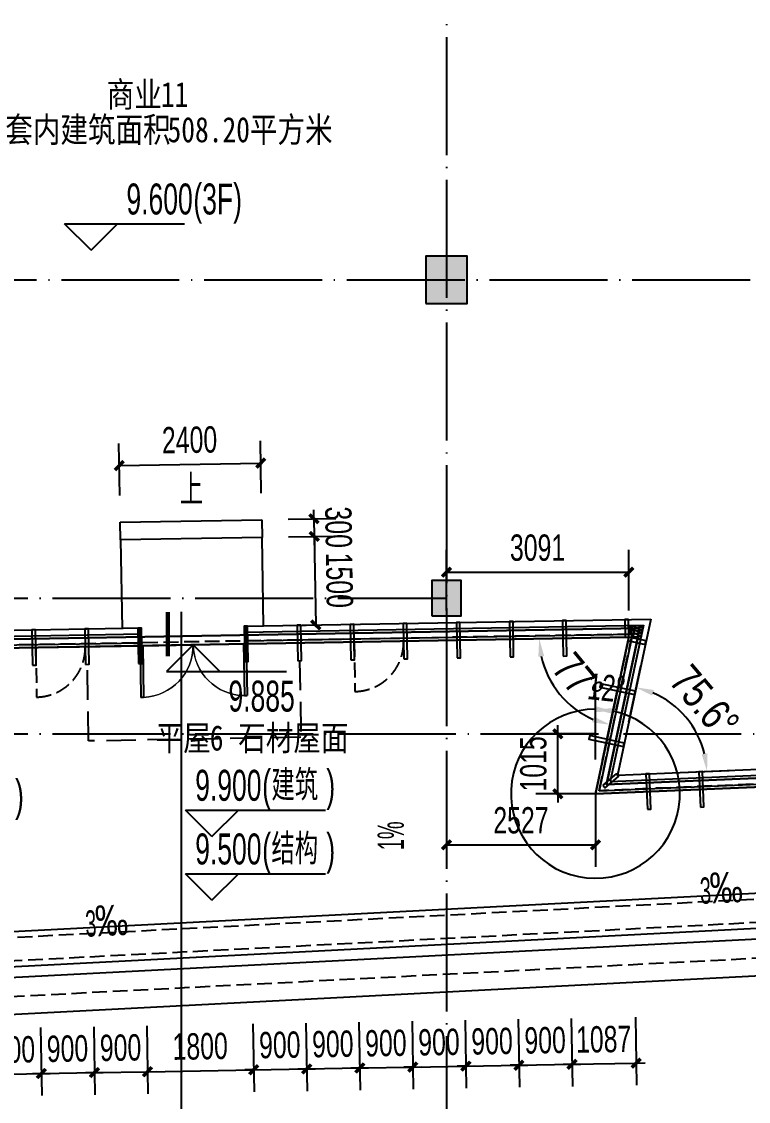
# Model space of a CAD drawing. Extents: x -409435 to 356702, y -107829 to 330904.
# Drawn here: x 43196 to 55520, y 171969 to 190277 of the extents above; entities that cross this region are included whole.
import ezdxf
from ezdxf.xclip import XClip

# ---------------------------------------------------------------- set-up
doc = ezdxf.new("R2010")
doc.units = 0
doc.header["$LTSCALE"] = 1000
doc.header["$MEASUREMENT"] = 0
doc.header["$XCLIPFRAME"] = 0
for name, pattern in [('104-14# 核心筒$0$DOTE', [2.42, 2, -0.2, 0.02, -0.2]), ('14#楼幕墙$0$DASH', [0.35, 0.25, -0.1]), ('X-104 14#平面$0$$0$DASH', [0.35, 0.25, -0.1]), ('X-104 14#平面$0$DASH', [0.35, 0.25, -0.1])]:
    doc.linetypes.add(name, pattern=pattern)
for name, color, linetype in [('01-标注_尺寸', 124, 'Continuous'), ('01-标注_符号', 200, 'Continuous'), ('02-TEXT_标注', 130, 'Continuous'), ('104-14# 核心筒$0$A-C_玻璃幕墙', 140, 'Continuous'), ('104-14# 核心筒$0$A_AXIS-轴线', 36, '104-14# 核心筒$0$DOTE'), ('104-14# 核心筒$0$A_STR-砼柱', 51, 'Continuous'), ('14#楼幕墙$0$A-C_玻璃幕墙', 140, 'Continuous'), ('14#楼幕墙$0$A-C_窗', 140, 'Continuous'), ('14#楼幕墙$0$A-C_门', 150, 'Continuous'), ('PUB_HATCH', 8, 'Continuous'), ('X-104 14#平面$0$01-标注_尺寸', 124, 'Continuous'), ('X-104 14#平面$0$01-标注_标高', 200, 'Continuous'), ('X-104 14#平面$0$01-标注_符号', 200, 'Continuous'), ('X-104 14#平面$0$02-TEXT_房间', 7, 'Continuous'), ('X-104 14#平面$0$02-TEXT_标注', 130, 'Continuous'), ('X-104 14#平面$0$A-C_玻璃幕墙', 140, 'Continuous'), ('X-104 14#平面$0$A-C_门', 150, 'Continuous'), ('X-104 14#平面$0$A-O_屋面', 201, 'Continuous'), ('X-104 14#平面$0$A-O_散水', 134, 'Continuous'), ('X-104 14#平面$0$A-TECH_结构', 21, 'Continuous')]:
    doc.layers.add(name, color=color, linetype=linetype)
doc.layers.add('X-104 14#平面$0$000套内', color=226, linetype='Continuous', lineweight=30, plot=False)
doc.styles.add('_TCH_DIM', font='ros.shx', dxfattribs={"width": 0.8, "height": 2, "bigfont": 'jd.shx'})
doc.styles.add('_TCH_DIM_T3', font='ros.shx', dxfattribs={"width": 0.705882, "bigfont": 'jd.shx'})
doc.styles.add('X-104 14#平面$0$_TCH_DIM', font='ros.shx', dxfattribs={"width": 0.8, "bigfont": 'jd.shx'})
doc.styles.add('X-104 14#平面$0$_TCH_DIM_T3', font='ros.shx', dxfattribs={"width": 0.8, "bigfont": 'jd.shx'})
doc.styles.add('X-104 14#平面$0$_TCH_SPACE', font='STXIHEI_0.TTF', dxfattribs={"width": 0.8, "height": 5})
doc.styles.add('X-104 14#平面$0$Standard', font='STXIHEI_0.TTF', dxfattribs={"width": 0.8})
doc.dimstyles.new('_TCH_ARCH&&150', dxfattribs={"dimtxt": 446.25, "dimasz": 150, "dimexe": 375, "dimexo": 450, "dimgap": 189.375, "dimtad": 1, "dimdec": 0, "dimzin": 0, "dimdsep": 46, "dimtxsty": '_TCH_DIM_T3', "dimblk": 'ARCHTICK', "dimcen": 0.09, "dimclrt": 7, "dimazin": 2, "dimtfac": 1, "dimtdec": 0, "dimtix": 1, "dimtmove": 2, "dimatfit": 3, "dimfxl": 0, "dimtolj": 1, "dimtzin": 0, "dimarcsym": 0})
doc.dimstyles.new('_TCH_ARROW&&150', dxfattribs={"dimtxt": 446.25, "dimasz": 300, "dimexe": 375, "dimexo": 450, "dimgap": 150, "dimtad": 1, "dimdec": 0, "dimzin": 0, "dimdsep": 46, "dimtxsty": '_TCH_DIM_T3', "dimcen": 0.09, "dimclrt": 7, "dimazin": 2, "dimtfac": 1, "dimtdec": 0, "dimtix": 1, "dimtmove": 2, "dimatfit": 3, "dimfxl": 0, "dimtolj": 1, "dimtzin": 0, "dimarcsym": 0})
doc.dimstyles.new('X-104 14#平面$0$_TCH_ARROW&&150', dxfattribs={"dimtxt": 525, "dimasz": 300, "dimexe": 375, "dimexo": 450, "dimgap": 150, "dimtad": 1, "dimdec": 0, "dimzin": 0, "dimdsep": 46, "dimtxsty": 'X-104 14#平面$0$_TCH_DIM_T3', "dimcen": 0.09, "dimclrt": 7, "dimazin": 2, "dimtfac": 1, "dimtdec": 0, "dimtix": 1, "dimtmove": 2, "dimatfit": 3, "dimfxl": 0, "dimtolj": 1, "dimtzin": 0, "dimarcsym": 0})

# ---------------------------------------------------------------- blocks, each defined once
blk = doc.blocks.new('14#楼幕墙$0$A$C103B1A8E')
blk.add_lwpolyline([(0, 0), (60, 0), (60, 600), (0, 600)], close=True)
blk = doc.blocks.new('14#楼幕墙$0$A$C678332E3')
blk.add_lwpolyline([(0, 0), (60, 0), (60, 300), (0, 300)], close=True)
blk = doc.blocks.new('14#楼幕墙$0$A$C140B3602')
for name, p, rotation in [('14#楼幕墙$0$A$C103B1A8E', (26070, -300), 359.9999999999836), ('14#楼幕墙$0$A$C103B1A8E', (26970, -300), 359.9999999999836), ('14#楼幕墙$0$A$C103B1A8E', (27870, -300), 359.9999999999836), ('14#楼幕墙$0$A$C103B1A8E', (29670, -300), 359.9999999999836), ('14#楼幕墙$0$A$C103B1A8E', (30570, -300), 359.9999999999836), ('14#楼幕墙$0$A$C103B1A8E', (31470, -300), 359.9999999999836), ('14#楼幕墙$0$A$C103B1A8E', (32370, -300), 359.9999999999836), ('14#楼幕墙$0$A$C103B1A8E', (33270, -300), 359.9999999999836), ('14#楼幕墙$0$A$C103B1A8E', (34170, -300), 359.9999999999836), ('14#楼幕墙$0$A$C103B1A8E', (35070, -300), 359.9999999999836), ('14#楼幕墙$0$A$C678332E3', (36187, 300), 179.9999999998551), ('14#楼幕墙$0$A$C678332E3', (36187, 0), 257.0000000000451), ('14#楼幕墙$0$A$C103B1A8E', (36270, -974), 76.99999999804531), ('14#楼幕墙$0$A$C103B1A8E', (36068, -1851), 76.99999999804531), ('14#楼幕墙$0$A$C678332E3', (35704, -2502), 309.1998071011113), ('14#楼幕墙$0$A$C103B1A8E', (36454, -2923), 1.399614201771549), ('14#楼幕墙$0$A$C103B1A8E', (37353, -2901), 1.399614201771549)]:
    blk.add_blockref(name, p, dxfattribs=dict(rotation=rotation))
blk = doc.blocks.new('14#楼幕墙$0$A$C2CD63A88')
at = {"linetype": '14#楼幕墙$0$DASH'}
blk.add_lwpolyline([(0, 670), (0, -170)], dxfattribs=at)
blk.add_arc((0, 670), 840, 270, 0, dxfattribs=at)
blk = doc.blocks.new('14#楼幕墙$0$$DorLib2D$00000002')
for p, q in [((-0.5, 0), (-0.5, 0.4875)), ((-0.475, 0.4875), (-0.5, 0.4875)), ((-0.475, 0), (-0.475, 0.4875)), ((0.475, 0), (0.475, 0.4875)), ((0.475, 0.4875), (0.5, 0.4875)), ((0.5, 0), (0.5, 0.4875)), ((-0.5, 0), (-0.475, 0)), ((0.5, 0), (0.475, 0))]:
    blk.add_line(p, q)
at = {"lineweight": 13}
for centre, start, end in [((-0.4875, 0), 0, 88.53072), ((0.4875, 0), 91.46928, 180)]:
    blk.add_arc(centre, 0.4875, start, end, dxfattribs=at)
blk = doc.blocks.new('14#楼幕墙$0$$LinePat$岩棉板')
at = {"color": 0}
for p, q in [((0, -17), (12, -67)), ((12, -67), (24, -17))]:
    blk.add_line(p, q, dxfattribs=at)
for centre, start, end in [((12, -17), 0, 180), ((0, -67), 270, 0), ((24, -67), 180, 270)]:
    blk.add_arc(centre, 12, start, end, dxfattribs=at)
at = {"layer": 'Defpoints'}
blk.add_point((0, 0.1), dxfattribs=at)
at = {"layer": 'Defpoints', "color": 0}
blk.add_point((24, -84), dxfattribs=at)
blk = doc.blocks.new('14#楼幕墙')
at = {"layer": '14#楼幕墙$0$A-C_玻璃幕墙'}
for p, q in [((46970, 180026), (53863, 180146)), ((53863, 180146), (53300, 177501)), ((17709, 179515), (45230, 179996)), ((46971, 179926), (53739, 180044)), ((53739, 180044), (53176, 177395)), ((17576, 179413), (45232, 179896)), ((46974, 179776), (53553, 179891)), ((46975, 179726), (53491, 179840)), ((53491, 179840), (52927, 177185)), ((53553, 179891), (52989, 177237)), ((17309, 179208), (45235, 179696)), ((17376, 179259), (45234, 179746)), ((45235, 179696), (46975, 179726)), ((53300, 177501), (73626, 178352)), ((53176, 177395), (73570, 178250)), ((52927, 177185), (74538, 178090)), ((52989, 177237), (73576, 178100))]:
    blk.add_line(p, q, dxfattribs=at)
blk.add_lwpolyline([(120742, 216995), (99427, 222925), (92266, 197155), (62308, 195791), (62738, 196820), (22065, 195795), (17309, 179208), (53491, 179840), (52927, 177185), (83500, 178466), (82418, 175654), (109062, 173768), (119297, 188914), (117563, 189300)], close=True, dxfattribs=at)
at = {"layer": '14#楼幕墙$0$A-C_玻璃幕墙', "linetype": '14#楼幕墙$0$DASH', "ltscale": 2}
blk.add_lwpolyline([(47910, 179442), (47933, 178142), (44333, 178080), (44310, 179379)], dxfattribs=at)
at = {"color": 8, "yscale": 1.782568518697715, "zscale": 1.782568518697715}
for p, xscale, rotation in [((53494, 180033), 2.098245324658817, 2.48639727982393), ((53544, 180036), 2.098245324658817, 2.48639727982393), ((53717, 179907), -2.213396694600662, 260.9518973650772), ((53725, 179960), -2.213396694600662, 260.9518973650772), ((53700, 179802), -2.213396694600662, 260.9518973650772), ((53709, 179855), -2.213396694600662, 260.9518973650772)]:
    blk.add_blockref('14#楼幕墙$0$$LinePat$岩棉板', p, dxfattribs=dict(at, xscale=xscale, rotation=rotation))
at = {"layer": '14#楼幕墙$0$A-C_玻璃幕墙', "rotation": 1.000000000000248}
blk.add_blockref('14#楼幕墙$0$A$C140B3602', (17309, 179208), dxfattribs=at)
at = {"layer": '14#楼幕墙$0$A-C_窗', "rotation": 1.000000000003353}
for p in [(43447, 178994), (48846, 179089)]:
    blk.add_blockref('14#楼幕墙$0$A$C2CD63A88', p, dxfattribs=at)
at = {"layer": '14#楼幕墙$0$A-C_门', "xscale": -1800, "yscale": 1800, "zscale": 100, "rotation": 180.9999999999163}
blk.add_blockref('14#楼幕墙$0$$DorLib2D$00000002', (46105, 179711), dxfattribs=at)
blk = doc.blocks.new('_FZH')
blk.add_lwpolyline([(-0.5, -0.5), (0.5, -0.5), (0.5, 0.5), (-0.5, 0.5)], close=True)
at = {"layer": 'PUB_HATCH'}
blk.add_solid([(-0.5, -0.5), (0.5, -0.5), (-0.5, 0.5), (0.5, 0.5)], dxfattribs=at)
blk = doc.blocks.new('104-14# 核心筒')
at = {"layer": '104-14# 核心筒$0$A-C_玻璃幕墙'}
blk.add_lwpolyline([(82417.6, 175653.6), (83499.8, 178465.9), (52926.6, 177184.7), (53491, 179839.8), (17309.3, 179208.2), (22065.4, 195794.6), (62738.3, 196820), (62307.5, 195791.2), (92265.6, 197155.1), (99426.9, 222925), (120741.8, 216994.6), (117562.9, 189300.5), (119297.3, 188914.5), (109062.3, 173767.9), (82417.6, 175653.6)], dxfattribs=at)
at = {"layer": '104-14# 核心筒$0$A_AXIS-轴线'}
for p, q in [((50400, 228733.6), (50400, 169654.9)), ((-9370.1, 185900), (120259.9, 185900)), ((-9520, 180500), (50400, 180500)), ((-9520, 178200), (59400, 178200))]:
    blk.add_line(p, q, dxfattribs=at)
at = {"layer": '104-14# 核心筒$0$A_STR-砼柱'}
for p, xscale, yscale, zscale in [((50400, 185900), 700, 800, 800), ((50400, 180500), 500, 600, 600)]:
    blk.add_blockref('_FZH', p, dxfattribs=dict(at, xscale=xscale, yscale=yscale, zscale=zscale))
blk = doc.blocks.new('X-104 14#平面$0$$DorLib2D$00000002')
for p, q in [((-0.5, 0), (-0.5, 0.4875)), ((-0.475, 0.4875), (-0.5, 0.4875)), ((-0.475, 0), (-0.475, 0.4875)), ((0.475, 0), (0.475, 0.4875)), ((0.475, 0.4875), (0.5, 0.4875)), ((0.5, 0), (0.5, 0.4875)), ((-0.5, 0), (-0.475, 0)), ((0.5, 0), (0.475, 0))]:
    blk.add_line(p, q)
at = {"lineweight": 13}
for centre, start, end in [((-0.4875, 0), 0, 88.53072), ((0.4875, 0), 91.46928, 180)]:
    blk.add_arc(centre, 0.4875, start, end, dxfattribs=at)
blk = doc.blocks.new('*D2629')
at = {"layer": 'Defpoints', "color": 0, "transparency": 16777216}
for p in [(54648, 178205), (53399, 177965), (53300, 177501), (53775, 177521)]:
    blk.add_point(p, dxfattribs=at)
at = {"layer": 'X-104 14#平面$0$01-标注_尺寸', "color": 0, "lineweight": -2, "transparency": 16777216}
for p, q in [((53493, 178406), (53695, 179355)), ((54225, 177539), (55194, 177580))]:
    blk.add_line(p, q, dxfattribs=at)
blk.add_arc((53300, 177501), 1520, 13.7239, 66.6757, dxfattribs=at)
at = {"layer": 'X-104 14#平面$0$01-标注_尺寸', "color": 0, "transparency": 16777216}
for points in [[(53887, 178849), (53918, 178944), (53617, 178988)], [(54827, 177868), (54728, 177854), (54819, 177564)]]:
    blk.add_solid(points, dxfattribs=at)
at = {"layer": 'X-104 14#平面$0$01-标注_尺寸', "color": 7, "transparency": 16777216, "insert": (54777, 178748), "char_height": 525, "attachment_point": 5, "rotation": 310.1998, "style": 'X-104 14#平面$0$_TCH_DIM_T3'}
blk.add_mtext('\\A1;75.6°', dxfattribs=at)
blk = doc.blocks.new('*D2630')
at = {"layer": 'Defpoints', "color": 0, "transparency": 16777216}
for p in [(53038, 179832), (53491, 179840), (53397, 179396), (52134, 179158)]:
    blk.add_point(p, dxfattribs=at)
at = {"layer": 'X-104 14#平面$0$01-标注_尺寸', "color": 0, "lineweight": -2, "transparency": 16777216}
for p, q in [((52588, 179824), (51598, 179807)), ((53303, 178956), (53097, 177988))]:
    blk.add_line(p, q, dxfattribs=at)
blk.add_arc((53491, 179840), 1518, 192.3383, 246.6617, dxfattribs=at)
at = {"layer": 'X-104 14#平面$0$01-标注_尺寸', "color": 0, "transparency": 16777216}
for points in [[(51958, 179509), (52057, 179521), (51973, 179813)], [(52905, 178493), (52874, 178398), (53175, 178354)]]:
    blk.add_solid(points, dxfattribs=at)
at = {"layer": 'X-104 14#平面$0$01-标注_尺寸', "color": 7, "transparency": 16777216, "insert": (52638, 179136), "char_height": 525, "attachment_point": 5, "rotation": 309.5, "style": 'X-104 14#平面$0$_TCH_DIM_T3'}
blk.add_mtext('\\A1;77°', dxfattribs=at)
blk = doc.blocks.new('_ArchTick')
at = {"color": 0, "linetype": 'ByBlock', "const_width": 0.4}
blk.add_lwpolyline([(-0.5, -0.5), (0.5, 0.5)], dxfattribs=at)
blk = doc.blocks.new('*D621')
at = {"layer": '01-标注_尺寸', "color": 0, "lineweight": -2, "transparency": 16777216}
for p, q in [((50400, 177185), (50400, 175945)), ((52927, 177185), (52927, 175945)), ((50400, 176320), (52927, 176320))]:
    blk.add_line(p, q, dxfattribs=at)
at = {"layer": 'Defpoints', "color": 0, "transparency": 16777216}
for p in [(50400, 177635), (52927, 177635), (52927, 176320)]:
    blk.add_point(p, dxfattribs=at)
at = {"layer": '01-标注_尺寸', "color": 0, "lineweight": -2, "transparency": 16777216, "xscale": 150, "yscale": 150, "zscale": 150, "rotation": 180}
blk.add_blockref('_ArchTick', (50400, 176320), dxfattribs=at)
at = {"layer": '01-标注_尺寸', "color": 0, "lineweight": -2, "transparency": 16777216, "xscale": 150, "yscale": 150, "zscale": 150}
blk.add_blockref('_ArchTick', (52927, 176320), dxfattribs=at)
at = {"layer": '01-标注_尺寸', "color": 7, "transparency": 16777216, "insert": (51663, 176732), "char_height": 446.2, "attachment_point": 5, "style": '_TCH_DIM_T3'}
blk.add_mtext('\\A1;2527', dxfattribs=at)
blk = doc.blocks.new('*D622')
at = {"layer": '01-标注_尺寸', "color": 0, "lineweight": -2, "transparency": 16777216}
for p, q in [((52288, 178200), (52288, 178350)), ((52927, 178200), (51913, 178200)), ((52288, 177185), (52288, 178200)), ((52927, 177185), (51913, 177185)), ((52288, 177185), (52288, 177035))]:
    blk.add_line(p, q, dxfattribs=at)
at = {"layer": 'Defpoints', "color": 0, "transparency": 16777216}
for p in [(52288, 178200), (53377, 178200), (53377, 177185)]:
    blk.add_point(p, dxfattribs=at)
at = {"layer": '01-标注_尺寸', "color": 0, "lineweight": -2, "transparency": 16777216, "xscale": 150, "yscale": 150, "zscale": 150}
for p, rotation in [((52288, 178200), 270), ((52288, 177185), 90)]:
    blk.add_blockref('_ArchTick', p, dxfattribs=dict(at, rotation=rotation))
at = {"layer": '01-标注_尺寸', "color": 7, "transparency": 16777216, "insert": (51875, 177692), "char_height": 446.2, "attachment_point": 5, "rotation": 90, "style": '_TCH_DIM_T3'}
blk.add_mtext('\\A1;1015', dxfattribs=at)
blk = doc.blocks.new('*D623')
at = {"layer": '01-标注_尺寸', "color": 0, "lineweight": -2, "transparency": 16777216}
for p, q in [((52927, 177765), (52927, 178993)), ((53047, 177753), (53303, 178954))]:
    blk.add_line(p, q, dxfattribs=at)
blk.add_arc((52927, 177185), 1433, 90.0141, 77.9859, dxfattribs=at)
at = {"layer": '01-标注_尺寸', "color": 0, "transparency": 16777216}
for points in [[(52931, 178668), (52921, 178568), (53225, 178587)], [(53220, 178537), (53230, 178636), (52927, 178618)]]:
    blk.add_solid(points, dxfattribs=at)
at = {"layer": 'Defpoints', "color": 0, "transparency": 16777216}
for p in [(53126, 178604), (52927, 177315), (52954, 177313), (52927, 177185)]:
    blk.add_point(p, dxfattribs=at)
at = {"layer": '01-标注_尺寸', "color": 7, "transparency": 16777216, "insert": (53115, 178981), "char_height": 446.2, "attachment_point": 5, "rotation": 354, "style": '_TCH_DIM_T3'}
blk.add_mtext('\\A1;12°', dxfattribs=at)
blk = doc.blocks.new('*D624')
at = {"layer": '01-标注_尺寸', "color": 0, "lineweight": -2, "transparency": 16777216}
for p, q in [((50400, 180290), (50400, 181318)), ((53491, 180290), (53491, 181318)), ((50400, 180943), (53491, 180943))]:
    blk.add_line(p, q, dxfattribs=at)
at = {"layer": 'Defpoints', "color": 0, "transparency": 16777216}
for p in [(53491, 180943), (50400, 179840), (53491, 179840)]:
    blk.add_point(p, dxfattribs=at)
at = {"layer": '01-标注_尺寸', "color": 0, "lineweight": -2, "transparency": 16777216, "xscale": 150, "yscale": 150, "zscale": 150, "rotation": 180}
blk.add_blockref('_ArchTick', (50400, 180943), dxfattribs=at)
at = {"layer": '01-标注_尺寸', "color": 0, "lineweight": -2, "transparency": 16777216, "xscale": 150, "yscale": 150, "zscale": 150}
blk.add_blockref('_ArchTick', (53491, 180943), dxfattribs=at)
at = {"layer": '01-标注_尺寸', "color": 7, "transparency": 16777216, "insert": (51945, 181355), "char_height": 446.2, "attachment_point": 5, "style": '_TCH_DIM_T3'}
blk.add_mtext('\\A1;3091', dxfattribs=at)
blk = doc.blocks.new('*D1519')
at = {"layer": '01-标注_尺寸', "color": 0, "lineweight": -2, "transparency": 16777216}
for p, q in [((42618, 173204), (42638, 172051)), ((43518, 173220), (43538, 172067)), ((42631, 172426), (42482, 172424)), ((42631, 172426), (43531, 172442)), ((43531, 172442), (43681, 172445))]:
    blk.add_line(p, q, dxfattribs=at)
at = {"layer": 'Defpoints', "color": 0, "transparency": 16777216}
for p in [(42610, 173654), (43510, 173670), (43531, 172442)]:
    blk.add_point(p, dxfattribs=at)
at = {"layer": '01-标注_尺寸', "color": 0, "lineweight": -2, "transparency": 16777216, "xscale": 150, "yscale": 150, "zscale": 150}
for p, rotation in [((42631, 172426), 1.000000000021579), ((43531, 172442), 181.0000000000216)]:
    blk.add_blockref('_ArchTick', p, dxfattribs=dict(at, rotation=rotation))
at = {"layer": '01-标注_尺寸', "color": 7, "transparency": 16777216, "insert": (43074, 172846), "char_height": 446.2, "attachment_point": 5, "rotation": 1, "style": '_TCH_DIM_T3'}
blk.add_mtext('\\A1;900', dxfattribs=at)
blk = doc.blocks.new('*D1520')
at = {"layer": '01-标注_尺寸', "color": 0, "lineweight": -2, "transparency": 16777216}
for p, q in [((43518, 173220), (43538, 172067)), ((44418, 173235), (44438, 172083)), ((43531, 172442), (44431, 172458)), ((44431, 172458), (44581, 172460)), ((43531, 172442), (43381, 172439))]:
    blk.add_line(p, q, dxfattribs=at)
at = {"layer": 'Defpoints', "color": 0, "transparency": 16777216}
for p in [(43510, 173670), (44410, 173685), (44431, 172458)]:
    blk.add_point(p, dxfattribs=at)
at = {"layer": '01-标注_尺寸', "color": 0, "lineweight": -2, "transparency": 16777216, "xscale": 150, "yscale": 150, "zscale": 150}
for p, rotation in [((43531, 172442), 1.000000000021419), ((44431, 172458), 181.0000000000214)]:
    blk.add_blockref('_ArchTick', p, dxfattribs=dict(at, rotation=rotation))
at = {"layer": '01-标注_尺寸', "color": 7, "transparency": 16777216, "insert": (43974, 172862), "char_height": 446.2, "attachment_point": 5, "rotation": 1, "style": '_TCH_DIM_T3'}
blk.add_mtext('\\A1;900', dxfattribs=at)
blk = doc.blocks.new('*D1521')
at = {"layer": '01-标注_尺寸', "color": 0, "lineweight": -2, "transparency": 16777216}
for p, q in [((44418, 173235), (44438, 172083)), ((45318, 173251), (45338, 172098)), ((44431, 172458), (44281, 172455)), ((44431, 172458), (45331, 172473)), ((45331, 172473), (45481, 172476))]:
    blk.add_line(p, q, dxfattribs=at)
at = {"layer": 'Defpoints', "color": 0, "transparency": 16777216}
for p in [(44410, 173685), (45310, 173701), (45331, 172473)]:
    blk.add_point(p, dxfattribs=at)
at = {"layer": '01-标注_尺寸', "color": 0, "lineweight": -2, "transparency": 16777216, "xscale": 150, "yscale": 150, "zscale": 150}
for p, rotation in [((44431, 172458), 1.000000000019821), ((45331, 172473), 181.0000000000198)]:
    blk.add_blockref('_ArchTick', p, dxfattribs=dict(at, rotation=rotation))
at = {"layer": '01-标注_尺寸', "color": 7, "transparency": 16777216, "insert": (44874, 172878), "char_height": 446.2, "attachment_point": 5, "rotation": 1, "style": '_TCH_DIM_T3'}
blk.add_mtext('\\A1;900', dxfattribs=at)
blk = doc.blocks.new('*D1522')
at = {"layer": '01-标注_尺寸', "color": 0, "lineweight": -2, "transparency": 16777216}
for p, q in [((45318, 173251), (45338, 172098)), ((47117, 173283), (47137, 172130)), ((45331, 172473), (47131, 172505))]:
    blk.add_line(p, q, dxfattribs=at)
at = {"layer": 'Defpoints', "color": 0, "transparency": 16777216}
for p in [(45310, 173701), (47109, 173732), (47131, 172505)]:
    blk.add_point(p, dxfattribs=at)
at = {"layer": '01-标注_尺寸', "color": 0, "lineweight": -2, "transparency": 16777216, "xscale": 150, "yscale": 150, "zscale": 150}
for p, rotation in [((45331, 172473), 181.0000000000217), ((47131, 172505), 1.000000000021744)]:
    blk.add_blockref('_ArchTick', p, dxfattribs=dict(at, rotation=rotation))
at = {"layer": '01-标注_尺寸', "color": 7, "transparency": 16777216, "insert": (46224, 172901), "char_height": 446.2, "attachment_point": 5, "rotation": 1, "style": '_TCH_DIM_T3'}
blk.add_mtext('\\A1;1800', dxfattribs=at)
blk = doc.blocks.new('*D1523')
at = {"layer": '01-标注_尺寸', "color": 0, "lineweight": -2, "transparency": 16777216}
for p, q in [((47117, 173283), (47137, 172130)), ((48017, 173298), (48037, 172145)), ((47131, 172505), (46981, 172502)), ((47131, 172505), (48031, 172520)), ((48031, 172520), (48181, 172523))]:
    blk.add_line(p, q, dxfattribs=at)
at = {"layer": 'Defpoints', "color": 0, "transparency": 16777216}
for p in [(48009, 173748), (47109, 173732), (48031, 172520)]:
    blk.add_point(p, dxfattribs=at)
at = {"layer": '01-标注_尺寸', "color": 0, "lineweight": -2, "transparency": 16777216, "xscale": 150, "yscale": 150, "zscale": 150}
for p, rotation in [((47131, 172505), 1.00000000002102), ((48031, 172520), 181.0000000000211)]:
    blk.add_blockref('_ArchTick', p, dxfattribs=dict(at, rotation=rotation))
at = {"layer": '01-标注_尺寸', "color": 7, "transparency": 16777216, "insert": (47574, 172925), "char_height": 446.2, "attachment_point": 5, "rotation": 1, "style": '_TCH_DIM_T3'}
blk.add_mtext('\\A1;900', dxfattribs=at)
blk = doc.blocks.new('*D1524')
at = {"layer": '01-标注_尺寸', "color": 0, "lineweight": -2, "transparency": 16777216}
for p, q in [((48017, 173298), (48037, 172145)), ((48917, 173314), (48937, 172161)), ((48031, 172520), (47881, 172518)), ((48031, 172520), (48931, 172536)), ((48931, 172536), (49081, 172539))]:
    blk.add_line(p, q, dxfattribs=at)
at = {"layer": 'Defpoints', "color": 0, "transparency": 16777216}
for p in [(48009, 173748), (48909, 173764), (48931, 172536)]:
    blk.add_point(p, dxfattribs=at)
at = {"layer": '01-标注_尺寸', "color": 0, "lineweight": -2, "transparency": 16777216, "xscale": 150, "yscale": 150, "zscale": 150}
for p, rotation in [((48931, 172536), 181.0000000000218), ((48031, 172520), 1.000000000021739)]:
    blk.add_blockref('_ArchTick', p, dxfattribs=dict(at, rotation=rotation))
at = {"layer": '01-标注_尺寸', "color": 7, "transparency": 16777216, "insert": (48473, 172941), "char_height": 446.2, "attachment_point": 5, "rotation": 1, "style": '_TCH_DIM_T3'}
blk.add_mtext('\\A1;900', dxfattribs=at)
blk = doc.blocks.new('*D1525')
at = {"layer": '01-标注_尺寸', "color": 0, "lineweight": -2, "transparency": 16777216}
for p, q in [((48917, 173314), (48937, 172161)), ((49817, 173330), (49837, 172177)), ((48931, 172536), (48781, 172534)), ((48931, 172536), (49830, 172552)), ((49830, 172552), (49980, 172554))]:
    blk.add_line(p, q, dxfattribs=at)
at = {"layer": 'Defpoints', "color": 0, "transparency": 16777216}
for p in [(48909, 173764), (49809, 173780), (49830, 172552)]:
    blk.add_point(p, dxfattribs=at)
at = {"layer": '01-标注_尺寸', "color": 0, "lineweight": -2, "transparency": 16777216, "xscale": 150, "yscale": 150, "zscale": 150}
for p, rotation in [((48931, 172536), 1.000000000021499), ((49830, 172552), 181.0000000000215)]:
    blk.add_blockref('_ArchTick', p, dxfattribs=dict(at, rotation=rotation))
at = {"layer": '01-标注_尺寸', "color": 7, "transparency": 16777216, "insert": (49373, 172956), "char_height": 446.2, "attachment_point": 5, "rotation": 1, "style": '_TCH_DIM_T3'}
blk.add_mtext('\\A1;900', dxfattribs=at)
blk = doc.blocks.new('*D1526')
at = {"layer": '01-标注_尺寸', "color": 0, "lineweight": -2, "transparency": 16777216}
for p, q in [((49817, 173330), (49837, 172177)), ((50717, 173345), (50737, 172193)), ((49830, 172552), (49680, 172549)), ((49830, 172552), (50730, 172568)), ((50730, 172568), (50880, 172570))]:
    blk.add_line(p, q, dxfattribs=at)
at = {"layer": 'Defpoints', "color": 0, "transparency": 16777216}
for p in [(49809, 173780), (50709, 173795), (50730, 172568)]:
    blk.add_point(p, dxfattribs=at)
at = {"layer": '01-标注_尺寸', "color": 0, "lineweight": -2, "transparency": 16777216, "xscale": 150, "yscale": 150, "zscale": 150}
for p, rotation in [((49830, 172552), 1.000000000021579), ((50730, 172568), 181.0000000000216)]:
    blk.add_blockref('_ArchTick', p, dxfattribs=dict(at, rotation=rotation))
at = {"layer": '01-标注_尺寸', "color": 7, "transparency": 16777216, "insert": (50273, 172972), "char_height": 446.2, "attachment_point": 5, "rotation": 1, "style": '_TCH_DIM_T3'}
blk.add_mtext('\\A1;900', dxfattribs=at)
blk = doc.blocks.new('*D1527')
at = {"layer": '01-标注_尺寸', "color": 0, "lineweight": -2, "transparency": 16777216}
for p, q in [((50717, 173345), (50737, 172193)), ((51617, 173361), (51637, 172208)), ((50730, 172568), (50580, 172565)), ((50730, 172568), (51630, 172583)), ((51630, 172583), (51780, 172586))]:
    blk.add_line(p, q, dxfattribs=at)
at = {"layer": 'Defpoints', "color": 0, "transparency": 16777216}
for p in [(50709, 173795), (51609, 173811), (51630, 172583)]:
    blk.add_point(p, dxfattribs=at)
at = {"layer": '01-标注_尺寸', "color": 0, "lineweight": -2, "transparency": 16777216, "xscale": 150, "yscale": 150, "zscale": 150}
for p, rotation in [((50730, 172568), 1.000000000021579), ((51630, 172583), 181.0000000000216)]:
    blk.add_blockref('_ArchTick', p, dxfattribs=dict(at, rotation=rotation))
at = {"layer": '01-标注_尺寸', "color": 7, "transparency": 16777216, "insert": (51173, 172988), "char_height": 446.2, "attachment_point": 5, "rotation": 1, "style": '_TCH_DIM_T3'}
blk.add_mtext('\\A1;900', dxfattribs=at)
blk = doc.blocks.new('*D1528')
at = {"layer": '01-标注_尺寸', "color": 0, "lineweight": -2, "transparency": 16777216}
for p, q in [((52516, 173377), (52537, 172224)), ((51617, 173361), (51637, 172208)), ((51630, 172583), (51480, 172581)), ((51630, 172583), (52530, 172599)), ((52530, 172599), (52680, 172602))]:
    blk.add_line(p, q, dxfattribs=at)
at = {"layer": 'Defpoints', "color": 0, "transparency": 16777216}
for p in [(51609, 173811), (52509, 173827), (52530, 172599)]:
    blk.add_point(p, dxfattribs=at)
at = {"layer": '01-标注_尺寸', "color": 0, "lineweight": -2, "transparency": 16777216, "xscale": 150, "yscale": 150, "zscale": 150}
for p, rotation in [((51630, 172583), 1.000000000019741), ((52530, 172599), 181.0000000000197)]:
    blk.add_blockref('_ArchTick', p, dxfattribs=dict(at, rotation=rotation))
at = {"layer": '01-标注_尺寸', "color": 7, "transparency": 16777216, "insert": (52073, 173004), "char_height": 446.2, "attachment_point": 5, "rotation": 1, "style": '_TCH_DIM_T3'}
blk.add_mtext('\\A1;900', dxfattribs=at)
blk = doc.blocks.new('*D1529')
at = {"layer": '01-标注_尺寸', "color": 0, "lineweight": -2, "transparency": 16777216}
for p, q in [((52516, 173377), (52537, 172224)), ((53603, 173396), (53624, 172243)), ((52530, 172599), (52380, 172596)), ((52530, 172599), (53617, 172618)), ((53617, 172618), (53767, 172621))]:
    blk.add_line(p, q, dxfattribs=at)
at = {"layer": 'Defpoints', "color": 0, "transparency": 16777216}
for p in [(52509, 173827), (53596, 173846), (53617, 172618)]:
    blk.add_point(p, dxfattribs=at)
at = {"layer": '01-标注_尺寸', "color": 0, "lineweight": -2, "transparency": 16777216, "xscale": 150, "yscale": 150, "zscale": 150}
for p, rotation in [((52530, 172599), 1.000000000021899), ((53617, 172618), 181.0000000000219)]:
    blk.add_blockref('_ArchTick', p, dxfattribs=dict(at, rotation=rotation))
at = {"layer": '01-标注_尺寸', "color": 7, "transparency": 16777216, "insert": (53066, 173021), "char_height": 446.2, "attachment_point": 5, "rotation": 1, "style": '_TCH_DIM_T3'}
blk.add_mtext('\\A1;1087', dxfattribs=at)
blk = doc.blocks.new('*D2223')
at = {"layer": '01-标注_尺寸', "color": 0, "lineweight": -2, "transparency": 16777216}
for p, q in [((48153, 181847), (48150, 181997)), ((47718, 181839), (48527, 181853)), ((48153, 181847), (48158, 181547)), ((47723, 181539), (48533, 181553)), ((48158, 181547), (48160, 181397))]:
    blk.add_line(p, q, dxfattribs=at)
at = {"layer": 'Defpoints', "color": 0, "transparency": 16777216}
for p in [(47268, 181831), (47273, 181532), (48158, 181547)]:
    blk.add_point(p, dxfattribs=at)
at = {"layer": '01-标注_尺寸', "color": 0, "lineweight": -2, "transparency": 16777216, "xscale": 150, "yscale": 150, "zscale": 150}
for p, rotation in [((48153, 181847), 271.0000000000006), ((48158, 181547), 91.00000000000055)]:
    blk.add_blockref('_ArchTick', p, dxfattribs=dict(at, rotation=rotation))
at = {"layer": '01-标注_尺寸', "color": 7, "transparency": 16777216, "insert": (48568, 181704), "char_height": 446.2, "attachment_point": 5, "rotation": 271, "style": '_TCH_DIM_T3'}
blk.add_mtext('\\A1;300', dxfattribs=at)
blk = doc.blocks.new('*D2224')
at = {"layer": '01-标注_尺寸', "color": 0, "lineweight": -2, "transparency": 16777216}
for p, q in [((47723, 181539), (48533, 181553)), ((48158, 181547), (48184, 180047)), ((47749, 180040), (48559, 180054))]:
    blk.add_line(p, q, dxfattribs=at)
at = {"layer": 'Defpoints', "color": 0, "transparency": 16777216}
for p in [(47273, 181532), (47299, 180032), (48184, 180047)]:
    blk.add_point(p, dxfattribs=at)
at = {"layer": '01-标注_尺寸', "color": 0, "lineweight": -2, "transparency": 16777216, "xscale": 150, "yscale": 150, "zscale": 150}
for p, rotation in [((48158, 181547), 91.00000000000074), ((48184, 180047), 271.0000000000007)]:
    blk.add_blockref('_ArchTick', p, dxfattribs=dict(at, rotation=rotation))
at = {"layer": '01-标注_尺寸', "color": 7, "transparency": 16777216, "insert": (48583, 180804), "char_height": 446.2, "attachment_point": 5, "rotation": 271, "style": '_TCH_DIM_T3'}
blk.add_mtext('\\A1;1500', dxfattribs=at)
blk = doc.blocks.new('*D2225')
at = {"layer": '01-标注_尺寸', "color": 0, "lineweight": -2, "transparency": 16777216}
for p, q in [((44861, 182240), (44845, 183124)), ((47260, 182281), (47245, 183166)), ((44852, 182749), (47251, 182791))]:
    blk.add_line(p, q, dxfattribs=at)
at = {"layer": 'Defpoints', "color": 0, "transparency": 16777216}
for p in [(47251, 182791), (47268, 181831), (44868, 181790)]:
    blk.add_point(p, dxfattribs=at)
at = {"layer": '01-标注_尺寸', "color": 0, "lineweight": -2, "transparency": 16777216, "xscale": 150, "yscale": 150, "zscale": 150}
for p, rotation in [((47251, 182791), 0.9999999999757146), ((44852, 182749), 180.9999999999757)]:
    blk.add_blockref('_ArchTick', p, dxfattribs=dict(at, rotation=rotation))
at = {"layer": '01-标注_尺寸', "color": 7, "transparency": 16777216, "insert": (46044, 183183), "char_height": 446.2, "attachment_point": 5, "rotation": 1, "style": '_TCH_DIM_T3'}
blk.add_mtext('\\A1;2400', dxfattribs=at)
blk = doc.blocks.new('X-104 14#平面')
at = {"layer": 'X-104 14#平面$0$000套内'}
blk.add_lwpolyline([(59650, 177616.6), (53113.6, 177342.7), (53676.9, 179993), (17509.3, 179361.7), (21061.6, 191750), (22050, 191750), (22050, 186000), (23450, 186000), (23450, 184600), (29250, 184600), (29250, 186000), (33800, 186000), (33800, 192000), (41300, 192000), (41300, 196129.5), (59650, 196592.1)], close=True, dxfattribs=at)
at = {"layer": 'X-104 14#平面$0$01-标注_标高'}
for p, q in [((44374.4, 186399.1), (43924.4, 186849.1)), ((43924.4, 186849.1), (45959.2, 186849.1)), ((44374.4, 186399.1), (44824.4, 186849.1)), ((46104.9, 179710.8), (45654.9, 179260.8)), ((46104.9, 179710.8), (46554.9, 179260.8)), ((45654.9, 179260.8), (47689.7, 179260.8)), ((46422.5, 176458.8), (45972.5, 176908.8)), ((45972.5, 176908.8), (48347.2, 176908.8)), ((46422.5, 176458.8), (46872.5, 176908.8)), ((46422.5, 175379.4), (45972.5, 175829.4)), ((45972.5, 175829.4), (48347.2, 175829.4)), ((46422.5, 175379.4), (46872.5, 175829.4))]:
    blk.add_line(p, q, dxfattribs=at)
at = {"layer": 'X-104 14#平面$0$01-标注_符号'}
blk.add_line((45900, 180267), (45900, 171137.5), dxfattribs=at)
blk.add_lwpolyline([(46066.3, 181922.1, 0, 0, 0), (46080.7, 181099, 120, 0, 0), (46088.5, 180649.1, 0, 0, 0)], format="xyseb", dxfattribs=at)
at = {"layer": 'X-104 14#平面$0$01-标注_符号', "const_width": 75}
blk.add_lwpolyline([(45675, 180267), (45675, 179517)], dxfattribs=at)
at = {"layer": 'X-104 14#平面$0$A-C_玻璃幕墙'}
for points in [[(82417.6, 175653.6), (83499.8, 178465.9), (52926.6, 177184.7), (53491, 179839.8), (17309.3, 179208.2), (22065.4, 195794.6), (62738.3, 196820), (62307.5, 195791.2), (92265.6, 197155.1), (99426.9, 222925), (120741.8, 216994.6), (117562.9, 189300.5), (119297.3, 188914.5), (109062.3, 173767.9), (82417.6, 175653.6)], [(45205, 179695.1), (45199.8, 179995.1)], [(47004.8, 179726.5), (46999.5, 180026.5)]]:
    blk.add_lwpolyline(points, dxfattribs=at)
at = {"layer": 'X-104 14#平面$0$A-O_屋面', "ltscale": 5}
blk.add_line((39845.1, 173283.6), (83828.3, 175553.8), dxfattribs=at)
blk.add_lwpolyline([(82593.5, 176110.9), (40577.8, 173942.2), (40909.8, 176027.4), (-5236.8, 174012.6), (-2256.1, 188036.1)], dxfattribs=at)
at = {"layer": 'X-104 14#平面$0$A-O_散水'}
blk.add_lwpolyline([(-5012.4, 174202.6), (-2140.5, 187714.1), (6281.8, 185923.8), (9040, 198900), (22435.7, 198900), (15786.4, 175711.3), (41830.4, 176848.4), (41499.5, 174770.9), (82900.2, 176907.7), (82664.3, 176294.7), (40790.5, 174133.5), (41122.2, 176216.9)], close=True, dxfattribs=at)
at = {"layer": 'X-104 14#平面$0$A-O_散水', "linetype": 'X-104 14#平面$0$DASH'}
blk.add_lwpolyline([(-4887.8, 174308.1), (-2063.5, 187595.5), (6358.8, 185805.2), (9121, 198800), (22303, 198800), (15652, 175605.3), (41712.4, 176743.1), (41381.4, 174664.6), (82860.9, 176805.6), (82703.6, 176396.9), (40908.7, 174239.7), (41240.3, 176322.1)], close=True, dxfattribs=at)
at = {"layer": 'X-104 14#平面$0$A-TECH_结构'}
for p, q in [((44868.4, 181789.6), (47268.1, 181831.5)), ((47268.1, 181831.5), (47273.3, 181531.5)), ((44873.7, 181489.6), (44868.4, 181789.6)), ((47273.3, 181531.5), (44873.7, 181489.6)), ((44873.7, 181489.6), (44899.8, 179989.9)), ((47299.5, 180031.7), (47273.3, 181531.5))]:
    blk.add_line(p, q, dxfattribs=at)
at = {"layer": 'X-104 14#平面$0$A-TECH_结构', "linetype": 'X-104 14#平面$0$$0$DASH'}
blk.add_lwpolyline([(108910.7, 174079.4), (118802, 188717.3), (117234.1, 189066.3), (120414.6, 216774.3), (99635.6, 222555.6), (95312.9, 207000.2), (89162.1, 208711.5), (77269.5, 199400), (8635.1, 199400), (5919.8, 186625.4), (-2502.5, 188415.7), (-5635.8, 173674.9), (40532.1, 175690.6), (40199.6, 173602.3), (83848.5, 175853.1)], close=True, dxfattribs=at)
blk.add_lwpolyline([(82521.6, 175784.7), (83573.8, 178519), (52988.9, 177237.3), (53553, 179890.9), (17376, 179259.4), (22103.3, 195745.6), (62662.4, 196768.1), (62230.9, 195737.7), (92304.1, 197106.8), (95072, 207067.2)], dxfattribs=at)
ref = blk.add_blockref('104-14# 核心筒', (0, 0))
XClip(ref).set_block_clipping_path([(-38664.3623821461, -25500), (139216.5485069363, 330900)])
blk.add_blockref('14#楼幕墙', (0, 0))
at = {"layer": 'X-104 14#平面$0$A-C_门', "xscale": 1800, "yscale": 1800, "zscale": 100, "rotation": 181.0000000000179}
blk.add_blockref('X-104 14#平面$0$$DorLib2D$00000002', (46104.9, 179710.8), dxfattribs=at)
at = {"layer": 'X-104 14#平面$0$02-TEXT_房间', "style": 'X-104 14#平面$0$_TCH_SPACE', "width": 0.8}
for s, p in [('商业', (44639.9, 188827.1)), ('11', (45556.9, 188827.1))]:
    blk.add_text(s, height=428.14, dxfattribs=at).set_placement(p)
at = {"layer": 'X-104 14#平面$0$02-TEXT_标注'}
for s, height, style, width, p in [('套内建筑面积', 428.14, 'X-104 14#平面$0$Standard', 0.8, (42919.3, 188230.8)), ('508.20', 428.14, 'X-104 14#平面$0$Standard', 0.8, (45670.4, 188230.8)), ('平方米', 428.14, 'X-104 14#平面$0$Standard', 0.8, (47067.5, 188230.8)), ('9.600', 525, 'X-104 14#平面$0$_TCH_DIM', 0.64, (44973.4, 187006.6)), ('(3F)', 525, 'X-104 14#平面$0$_TCH_DIM', 0.64, (46109.2, 187006.6)), ('上', 520.9, 'X-104 14#平面$0$_TCH_DIM', 0.8, (45879.6, 182079.6)), ('9.885', 525, 'X-104 14#平面$0$_TCH_DIM', 0.64, (46703.9, 178578.3)), ('平屋', 428.14, 'X-104 14#平面$0$Standard', 0.8, (45469.7, 177917.9)), ('6', 428.1, 'X-104 14#平面$0$Standard', 0.8, (46386.7, 177917.9)), ('石材屋面', 428.14, 'X-104 14#平面$0$Standard', 0.8, (46870, 177917.9)), ('9.900', 525, 'X-104 14#平面$0$_TCH_DIM', 0.64, (46139.7, 177066.3)), ('(', 525, 'X-104 14#平面$0$_TCH_DIM', 0.64, (47275.5, 177066.3)), ('建筑', 520.93, 'X-104 14#平面$0$_TCH_DIM', 0.8, (47432.3, 177066.3)), (')', 525, 'X-104 14#平面$0$_TCH_DIM', 0.64, (48363.5, 177066.3)), (')', 525, 'X-104 14#平面$0$_TCH_DIM', 0.64, (43085, 176898.1)), ('9.500', 525, 'X-104 14#平面$0$_TCH_DIM', 0.64, (46139.7, 175986.9)), ('(', 525, 'X-104 14#平面$0$_TCH_DIM', 0.64, (47275.5, 175986.9)), ('结构', 520.93, 'X-104 14#平面$0$_TCH_DIM', 0.8, (47432.3, 175986.9)), (')', 525, 'X-104 14#平面$0$_TCH_DIM', 0.64, (48363.5, 175986.9))]:
    blk.add_text(s, height=height, dxfattribs=dict(at, style=style, width=width)).set_placement(p)
at = {"layer": 'X-104 14#平面$0$01-标注_尺寸'}
dim = blk.add_angular_dim_3p(base=(52134.0336, 179158.2773), center=(53490.9846, 179839.7637), p1=(53037.5129, 179831.8483), p2=(53396.6882, 179396.134), dimstyle='X-104 14#平面$0$_TCH_ARROW&&150', dxfattribs=at)
dim.commit()
dim.dimension.update_dxf_attribs({"geometry": '*D2630', "text_midpoint": (52637.5939, 179136.2827)})
dim = blk.add_angular_dim_3p(base=(54647.8, 178205), center=(53300.5, 177500.6), p1=(53775.2, 177520.5), p2=(53399.3, 177965.4), dimstyle='X-104 14#平面$0$_TCH_ARROW&&150', override={"dimgap": 0}, dxfattribs=at)
dim.commit()
dim.dimension.update_dxf_attribs({"geometry": '*D2629', "text_midpoint": (54776.8, 178748.2), "dimtype": 165, "text_rotation": 310.19981})

msp = doc.modelspace()

# ---------------------------------------------------------------- linework, layer by layer
at = {"layer": '01-标注_符号'}
for points in [[(49834.9, 176851.6, 0, 0, 0), (49834.9, 176351.6, 120, 0, 0), (49834.9, 175901.6, 0, 0, 0)], [(54517.8, 175151.5, 0, 0, 0), (54949.2, 175170.2, 120, 0, 0), (55398.8, 175189.8, 0, 0, 0)], [(45109.6, 174638.6, 0, 0, 0), (44412.3, 174608.2, 120, 0, 0), (43962.7, 174588.6, 0, 0, 0)]]:
    msp.add_lwpolyline(points, format="xyseb", dxfattribs=at)

# ---------------------------------------------------------------- block references
msp.add_blockref('X-104 14#平面', (0, 0))

# ---------------------------------------------------------------- texts
at = {"layer": '02-TEXT_标注', "style": '_TCH_DIM'}
for s, height, rotation, width, p in [('1%%%', 446.25, 90, 0.564706, (49677.4, 176229.6)), ('3', 446.2, 2.49395, 0.564706, (54708.1, 175317.4)), ('‰', 520.9, 2.49395, 0.8, (54876, 175324.7)), ('3', 446.2, 2.5, 0.564706, (44286, 174760.3)), ('‰', 520.9, 2.5, 0.8, (44453.8, 174767.7))]:
    msp.add_text(s, height=height, rotation=rotation, dxfattribs=dict(at, width=width)).set_placement(p)

# ---------------------------------------------------------------- dimensions: what is measured, and where the dimension line sits
at = {"layer": '01-标注_尺寸'}
for p1, p2, distance, picture, middle in [((44868.4, 181789.6), (47268.1, 181831.5), 959.9, '*D2225', (46044.3, 183182.7)), ((47268.1, 181831.5), (47273.3, 181531.5), 884.6, '*D2223', (48567.6, 181704.1)), ((47273.3, 181531.5), (47299.5, 180031.7), 884.6, '*D2224', (48583.3, 180804.3)), ((50400, 179839.8), (53491, 179839.8), 1102.9, '*D624', (51945.5, 181355.2)), ((53376.6, 177184.7), (53376.6, 178200), 1089.1, '*D622', (51875.1, 177692.3)), ((50400, 177634.7), (52926.6, 177634.7), -1315.2, '*D621', (51663.3, 176732)), ((47109.4, 173732.5), (48009.2, 173748.2), -1227.9, '*D1523', (47573.5, 172925)), ((48009.2, 173748.2), (48909.1, 173763.9), -1227.9, '*D1524', (48473.4, 172940.7)), ((48909.1, 173763.9), (49809, 173779.6), -1227.9, '*D1525', (49373.3, 172956.4)), ((49809, 173779.6), (50708.8, 173795.3), -1227.9, '*D1526', (50273.1, 172972.1)), ((50708.8, 173795.3), (51608.7, 173811), -1227.9, '*D1527', (51173, 172987.8)), ((51608.7, 173811), (52508.6, 173826.7), -1227.9, '*D1528', (52072.9, 173003.5)), ((52508.6, 173826.7), (53595.6, 173845.7), -1227.9, '*D1529', (53066.3, 173020.9)), ((42610.1, 173653.9), (43509.9, 173669.6), -1227.9, '*D1519', (43074.2, 172846.5)), ((43509.9, 173669.6), (44409.8, 173685.4), -1227.9, '*D1520', (43974.1, 172862.2)), ((44409.8, 173685.4), (45309.7, 173701.1), -1227.9, '*D1521', (44874, 172877.9)), ((45309.7, 173701.1), (47109.4, 173732.5), -1227.9, '*D1522', (46223.7, 172901.4))]:
    dim = msp.add_aligned_dim(p1=p1, p2=p2, distance=distance, dimstyle='_TCH_ARCH&&150', dxfattribs=at)
    dim.commit()
    dim.dimension.update_dxf_attribs({"geometry": picture, "text_midpoint": middle})
dim = msp.add_angular_dim_3p(base=(53126.1128, 178604.0745), center=(52926.6314, 177184.6907), p1=(52953.8001, 177312.5096), p2=(52926.6314, 177315.3652), dimstyle='_TCH_ARROW&&150', dxfattribs=at)
dim.commit()
dim.dimension.update_dxf_attribs({"geometry": '*D623', "text_midpoint": (53115.4576, 178981.2526)})

doc.saveas('drawing.dxf')
